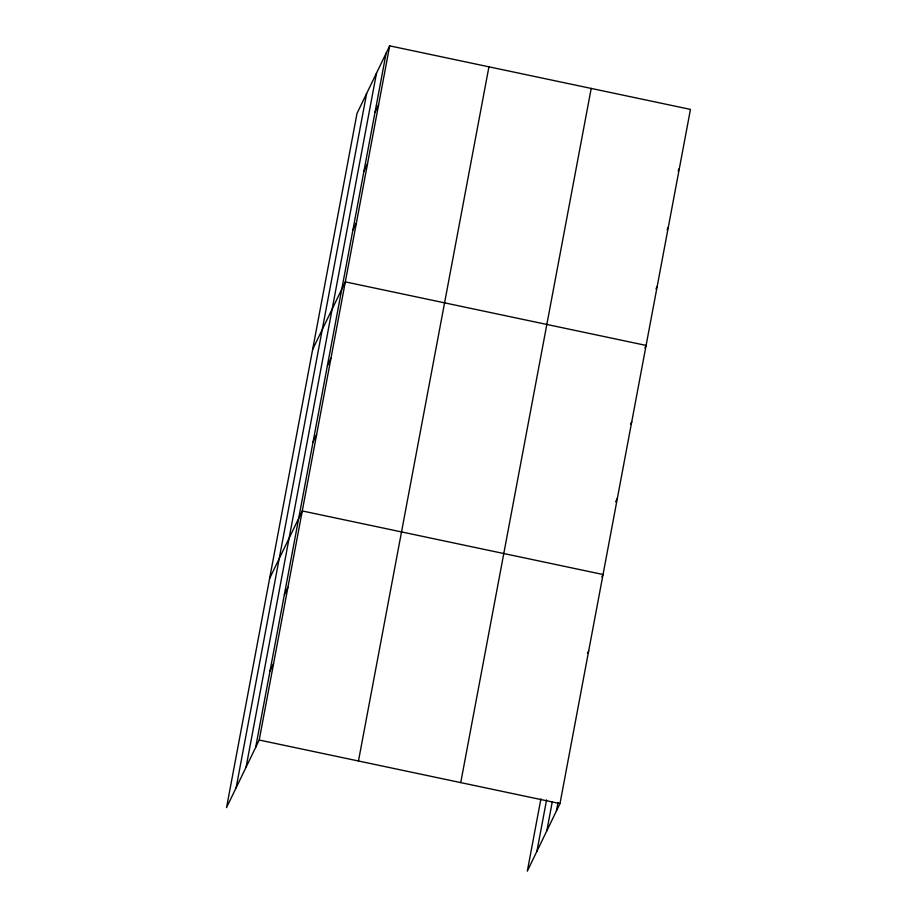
<?xml version="1.0" encoding="UTF-8"?>
<svg xmlns="http://www.w3.org/2000/svg" width="917" height="917" viewBox="0 0 917 917"><rect width="100%" height="100%" fill="white"/><g stroke="black" fill="none" stroke-linecap="round" stroke-linejoin="round"><path stroke-width="1.38" d="M236.15 787.737L366.617 93.557M246.054 767.265L376.509 73.085M255.66 747.389L386.114 53.209M389.679 45.85L357.011 113.421L226.545 807.602L259.213 740.03L389.679 45.85L690.455 109.398L559.989 803.579L527.321 871.15L540.892 798.959M358.467 760.995L488.933 66.826M460.735 782.602L591.201 88.422M536.926 851.285L546.578 799.911M546.83 830.802L552.309 801.653M556.436 810.937L557.995 802.604M375.03 112.218L378.583 104.859M363.946 171.227L367.499 163.856M352.85 230.224L356.415 222.865M312.651 349.446L345.319 281.874L646.095 345.422L644.903 347.875M327.415 365.596L330.968 358.226M313.064 441.948L316.617 434.589M269.598 578.524L302.266 510.952L603.042 574.5L601.85 576.953M284.362 594.674L287.915 587.304M270.011 671.026L273.564 663.667M678.179 170.86L679.359 168.407M667.083 229.858L668.275 227.405M655.999 288.866L657.18 286.413M630.552 424.227L631.744 421.774M615.616 501.817L617.393 498.137M587.499 653.305L588.691 650.852M259.213 740.03L559.989 803.579"/></g></svg>
